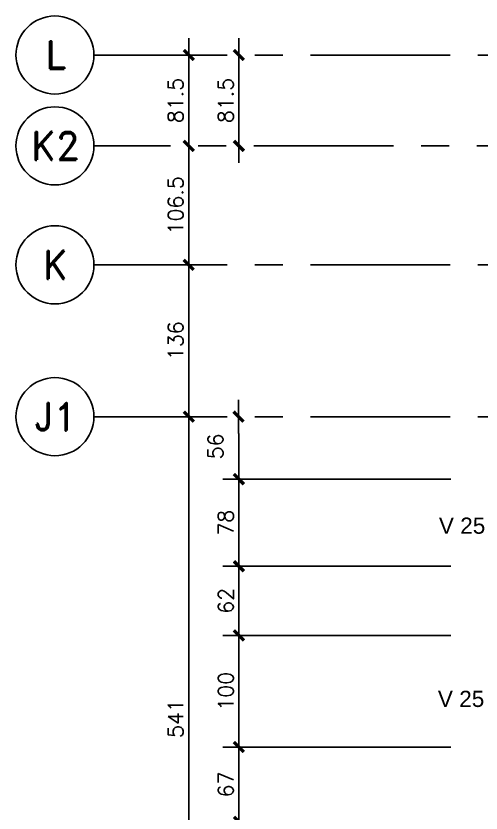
# Model space of a CAD drawing. Header units: millimetres. Extents: x -13 to 194, y -13 to 66.
# Drawn here: x 163.9 to 168.07, y 30.76 to 37.9 of the extents above; entities that cross this region are included whole.
import ezdxf
from ezdxf.enums import TextEntityAlignment as Align

# ---------------------------------------------------------------- set-up
doc = ezdxf.new("R2010")
doc.units = ezdxf.units.MM
doc.linetypes.add('CENTER', pattern=[2, 1.25, -0.25, 0.25, -0.25])
for name, color, linetype in [('Capa1', 80, 'Continuous'), ('COTAS', 1, 'Continuous'), ('Cotas2', 1, 'Continuous'), ('EJES', 1, 'CENTER')]:
    doc.layers.add(name, color=color, linetype=linetype)
doc.styles.add('ROMAND', font='romand', dxfattribs={"height": 31.5})
doc.styles.add('ROMANS', font='romans.shx', dxfattribs={"height": 16.875})
doc.styles.get("Standard").update_dxf_attribs({"font": 'arial.ttf'})

# ---------------------------------------------------------------- blocks, each defined once
blk = doc.blocks.new('EJE-1')
at = {"color": 3, "linetype": 'Continuous'}
blk.add_circle((0, 0), 35, dxfattribs=at)
at = {"color": 5, "linetype": 'Continuous', "style": 'ROMAND'}
blk.add_attdef('0', text='', height=25, dxfattribs=at).set_placement((0.23, 0), align=Align.MIDDLE)
blk = doc.blocks.new('TICK1')
at = {"color": 2}
for points in [[(0, 0), (-1, 0)], [(0, 0), (1, 0)]]:
    blk.add_lwpolyline(points, dxfattribs=at)
at = {"color": 2, "const_width": 0.2}
blk.add_lwpolyline([(-0.3, -0.3), (0.3, 0.3)], dxfattribs=at)

msp = doc.modelspace()

# ---------------------------------------------------------------- linework, layer by layer
at = {"layer": 'COTAS', "color": 2}
for p, q in [((165.4525, 36.8827), (165.4525, 37.3973)), ((165.9025, 36.8827), (165.9025, 37.3973)), ((165.4525, 35.8173), (165.4525, 36.5827)), ((165.4525, 34.4571), (165.4525, 35.5173)), ((165.4525, 29.0473), (165.4525, 34.1571)), ((165.9025, 33.6771), (165.9025, 34.1571)), ((165.9025, 33.1173), (165.9025, 33.5973)), ((165.9025, 32.4973), (165.9025, 32.8173)), ((165.9025, 31.4973), (165.9025, 32.1973)), ((165.9025, 30.8273), (165.9025, 31.1973))]:
    msp.add_line(p, q, dxfattribs=at)
at = {"layer": 'Cotas2'}
for p, q in [((165.7581, 33.7473), (167.8025, 33.7473)), ((165.7581, 32.9673), (167.8025, 32.9673)), ((165.7581, 32.3473), (167.8025, 32.3473)), ((165.7581, 31.3473), (167.8025, 31.3473))]:
    msp.add_line(p, q, dxfattribs=at)
at = {"layer": 'EJES'}
for p, q in [((185.796, 37.5473), (164.6028, 37.5473)), ((169.2877, 36.7327), (164.6028, 36.7327)), ((185.796, 35.6673), (164.6028, 35.6673)), ((185.796, 34.3071), (164.6028, 34.3071))]:
    msp.add_line(p, q, dxfattribs=at)

# ---------------------------------------------------------------- block references
at = {"xscale": 0.0100000000002183, "yscale": 0.0100000000002183, "zscale": 0.0100000000002183}
for p, values in [((164.2525, 37.5473), {'0': 'L'}), ((164.2525, 36.7327), {'0': 'K2'}), ((164.2525, 35.6673), {'0': 'K'}), ((164.2525, 34.3071), {'0': 'J1'})]:
    msp.add_blockref('EJE-1', p, dxfattribs=at).add_auto_attribs(values)
at = {"layer": 'COTAS', "color": 2, "xscale": 0.1500000000000909, "yscale": 0.1500000000000909, "zscale": 0.1500000000000909}
for p, rotation in [((165.4525, 37.5473), 90), ((165.9025, 37.5473), 90), ((165.4525, 36.7327), 270), ((165.4525, 36.7327), 90), ((165.9025, 36.7327), 90), ((165.9025, 36.7327), 270), ((165.4525, 35.6673), 90), ((165.4525, 35.6673), 270), ((165.4525, 34.3071), 270), ((165.4525, 34.3071), 90), ((165.8995, 34.3076), 90), ((165.902, 33.7473), 90), ((165.9025, 33.7473), 270), ((165.9025, 33.7473), 90), ((165.9025, 32.9673), 270), ((165.9025, 32.9673), 90), ((165.9025, 32.3473), 90), ((165.9025, 32.3473), 270), ((165.9025, 31.3473), 270), ((165.9025, 31.3473), 90), ((165.9025, 30.6773), 90), ((165.9025, 30.6773), 270)]:
    msp.add_blockref('TICK1', p, dxfattribs=dict(at, rotation=rotation))

# ---------------------------------------------------------------- texts
at = {"layer": 'Capa1', "char_height": 0.14497, "attachment_point": 1}
for s, insert in [('V 25 / 164', (167.6961, 33.4031)), ('V 25 / 74', (167.6871, 31.8513))]:
    msp.add_mtext_dynamic_manual_height_columns(s, width=2.767896, gutter_width=0.7249, heights=[0.2432], dxfattribs=dict(at, insert=insert))
at = {"layer": 'COTAS', "color": 3, "char_height": 0.135, "attachment_point": 5, "rotation": 90, "style": 'ROMANS'}
for s, insert in [('\\A1;81.5', (165.335, 37.14)), ('\\A1;81.5', (165.785, 37.14)), ('\\A1;106.5', (165.335, 36.2)), ('\\A1;136', (165.335, 34.9872)), ('\\A1;56', (165.6925, 34.0411)), ('\\A1;78', (165.785, 33.3573)), ('\\A1;62', (165.785, 32.6573)), ('\\A1;100', (165.785, 31.8473)), ('\\A1;541', (165.335, 31.6022)), ('\\A1;67', (165.785, 31.0123))]:
    msp.add_mtext(s, dxfattribs=dict(at, insert=insert))

doc.saveas('drawing.dxf')
